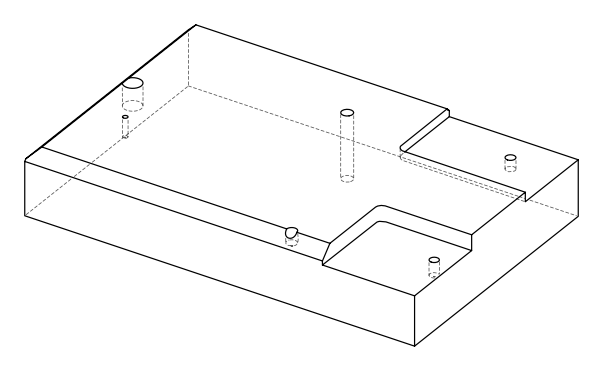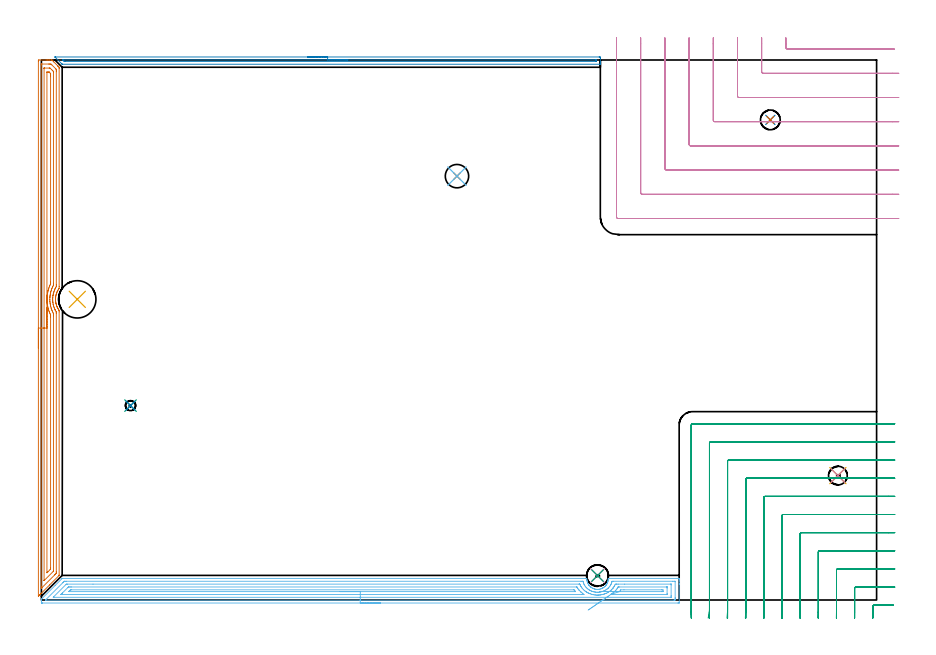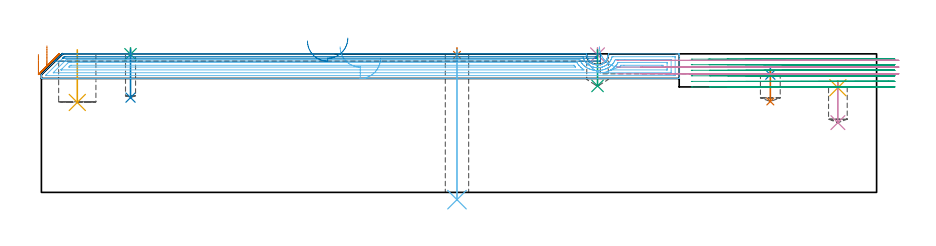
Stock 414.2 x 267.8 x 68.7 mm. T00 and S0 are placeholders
(PLAN: 16 operations, 9 tool changes, 49.9 min)
(1 SPOT_DRILL | STEP1HOLE | NXT0321_9005460120000 | 0.03 min | 2 mm3)
(2 SPOT_DRILL_1 | STEP1POCKET | NXT0321_9005460120000 | 0.03 min | 1008 mm3)
(3 SPOT_DRILL_2 | STEP1POCKET_1 | NXT0321_9005460120000 | 0.03 min | 1 mm3)
(4 SPOT_DRILL_3 | STEP1POCKET_2 | NXT0321_9005460120000 | 0.03 min | 2 mm3)
(5 SPOT_DRILL_4 | STEP1POCKET_3 | NXT0321_9005460120000 | 0.03 min | 1737 mm3)
(6 DRILL_THROUGH_HOLE_INTO_CENTER | STEP1HOLE | NXT0301_087 | 0.3 min | 7233 mm3)
(7 DRILL_BLIND_HOLE_INTO_CENTER | STEP1POCKET | NXT0301_069 | 0.07 min | 991 mm3)
(8 DRILL_BLIND_HOLE_INTO_CENTER_1 | STEP1POCKET_1 | NXT0301_021 | 0.1 min | 408 mm3)
(9 DRILL_BLIND_HOLE_INTO_CENTER_2 | STEP1POCKET_2 | UGT0301_219 | 0.07 min | 1229 mm3)
(10 DRILL_BLIND_HOLE_INTO_CENTER_3 | STEP1POCKET_3 | NXT0301_064 | 0.08 min | 1164 mm3)
(11 INDEXABLE_INSERT_DRILL_BLIND_HOLE_FROM_SOLID | STEP1POCKET_4 | NXT0302_008 | 0.11 min | 6408 mm3)
(12 AREA_MILL | FG_CHAMFER_SURFACE | UGT0205_001 | 12.7 min | 23926 mm3)
(13 AREA_MILL_1 | FG_CHAMFER_SURFACE_1 | UGT0205_001 | 8.58 min | 13745 mm3)
(14 AREA_MILL_2 | FG_CHAMFER_SURFACE_2 | UGT0205_001 | 4.45 min | 1731 mm3)
(15 MILL_CORNER_NOTCH_RECTANGULAR | CORNER_NOTCH_RECTANGULAR | NXT0201_011 | Follow Part, ap 3, ae 75% | 15.68 min | 147559 mm3)
(16 MILL_CORNER_NOTCH_RECTANGULAR_1 | CORNER_NOTCH_RECTANGULAR_1 | UGT0201_010 | Follow Part, ap 4, ae 75% | 7.59 min | 116224 mm3)
(TOOL NXT0321_9005460120000 | NC Spot Drill, 142deg, 12mm, Carbide, Uncoated | D12 PA142 FL30 Z2)
(TOOL NXT0301_087 | Carbide Drill 11.6mm [860.1-1160-058A1-MM 2214] | D11.6 PA140 FL72 Z2)
(TOOL NXT0301_069 | Carbide Drill 9.8mm [860.1-0980-029A1-MM 2214] | D9.8 PA140 FL47 Z2)
(TOOL NXT0301_021 | Carbide Drill 5mm [860.1-0500-015A1-MM 2214] | D5 PA140 FL28 Z2)
(TOOL UGT0301_219 | Twist Drill 10.7 mm | D10.7 PA118 FL90 Z2)
(TOOL NXT0301_064 | Carbide Drill 9.3mm [860.1-0930-028A1-MM 2214] | D9.3 PA140 FL47 Z2)
(TOOL NXT0302_008 | Index. Insert Drill 18.5mm [880-D1850L25-05] | D18.5 PA176 FL93 Z2)
(TOOL UGT0205_001 | Chamfer Mill 20 x 3 x 45 deg. | D20 FL50 Z2)
(TOOL NXT0201_011 | ENDMILL 12mm [2P460-1200-NA 1630] | D12 FL38 Z6)
(TOOL UGT0201_010 | End Mill 16 mm | D16 FL22 Z2)
(OP 1 SPOT_DRILL)
G17 G21 G94 G90
T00 M6
G54
G17 G0 G90 X206.1 Y210.2 S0 M3
G43 Z78.7 H0
G94 G81 G98 Z68.201 F250. R71.7
G80
M5
M2
(OP 2 SPOT_DRILL_1)
G17 G21 G94 G90
T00 M6
G54
G17 G0 G90 X361.5 Y238.1 S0 M3
G43 Z78.7 H0
G94 G81 G98 Z58.378 F250. R61.8
G80
M5
M2
(OP 3 SPOT_DRILL_2)
G17 G21 G94 G90
T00 M6
G54
G17 G0 G90 X44.2 Y96.4 S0 M3
G43 Z78.7 H0
G94 G81 G98 Z68.485 F250. R71.7
G80
M5
M2
(OP 4 SPOT_DRILL_3)
G17 G21 G94 G90
T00 M6
G54
G17 G0 G90 X275.8 Y12.1 S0 M3
G43 Z78.7 H0
G94 G81 G98 Z68.239 F250. R71.7
G80
M5
M2
(OP 5 SPOT_DRILL_4)
G17 G21 G94 G90
T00 M6
G54
G17 G0 G90 X395. Y61.7 S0 M3
G43 Z78.7 H0
G94 G81 G98 Z51.9 F250. R55.3
G80
M5
M2
(OP 6 DRILL_THROUGH_HOLE_INTO_CENTER)
G17 G21 G94 G90
T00 M6
G54
G17 G0 G90 X206.1 Y210.2 S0 M3
G43 Z78.7 H1
G94 G73 G98 Z-3.611 F250. Q10.33 R70.7
G80
M5
M2
(OP 7 DRILL_BLIND_HOLE_INTO_CENTER)
G17 G21 G94 G90
T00 M6
G54
G17 G0 G90 X361.5 Y238.1 S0 M3
G43 Z78.7 H1
G94 G81 G98 Z45.1 F250. R60.8
G80
M5
M2
(OP 8 DRILL_BLIND_HOLE_INTO_CENTER_1)
G17 G21 G94 G90
T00 M6
G54
G17 G0 G90 X44.2 Y96.4 S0 M3
G43 Z78.7 H1
G94 G81 G98 Z47. F250. R70.7
G80
M5
M2
(OP 9 DRILL_BLIND_HOLE_INTO_CENTER_2)
G17 G21 G94 G90
T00 M6
G54
G17 G0 G90 X275.8 Y12.1 S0 M3
G43 Z78.7 H0
G94 G81 G98 Z52.8 F250. R70.7
G80
M5
M2
(OP 10 DRILL_BLIND_HOLE_INTO_CENTER_3)
G17 G21 G94 G90
T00 M6
G54
G17 G0 G90 X395. Y61.7 S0 M3
G43 Z78.7 H1
G94 G81 G98 Z34.6 F250. R54.3
G80
M5
M2
(OP 11 INDEXABLE_INSERT_DRILL_BLIND_HOLE_FROM_SOLID)
G17 G21 G94 G90
T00 M6
G54
G17 G0 G90 X17.8 Y149.1 S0 M3
G43 Z78.7 H1
G94 G81 G98 Z44.6 F250. R70.7
G80
M5
M2
(OP 12 AREA_MILL)
G17 G21 G94 G90
T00 M6
G54
G17 G0 G90 X168.15 Y-1.5 S1061 M3
G43 Z78.7 H0
Z66.5
G94 G1 X168.112 Z65.628 F250.
X167.998 Z64.764
X167.809 Z63.912
X167.547 Z63.08
X167.213 Z62.274
X166.81 Z61.5
X166.341 Z60.764
X165.81 Z60.072
X165.221 Z59.429
X164.578 Z58.84
X163.886 Z58.308
X163.15 Z57.84
X162.376 Z57.437
X161.57 Z57.103
X160.738 Z56.841
X159.886 Z56.652
X159.022 Z56.538
X158.15 Z56.5
X0.607
X0.362 Y-1.499 Z56.501
X0.161 Y-1.496 Z56.504
X0.003 Y-1.491 Z56.505
X0. Y-1.42 Z56.577
Y-1.104 Z56.891
Y-0.47 Z57.529
Y0.212 Z58.212
X0.001 Y0.336 Z58.335
X0.01 Y0.4 Z58.396
X0.069 Y0.47 Z58.468
X6.832 Y7.233 Z65.231
X10.115 Y10.516 Z68.513
X10.306 Y10.697 Z68.688
X10.426 Y10.7 Z68.7
X270.17
X270.441 Y10.696 Z68.69
X270.492 Y10.028 Z68.025
X270.558 Y9.589 Z67.588
X270.577 Y9.504 Z67.504
X270.658 Y9.154 Z67.154
X270.745 Y8.868 Z66.868
X270.791 Y8.739 Z66.739
X270.846 Y8.587 Z66.586
X270.988 Y8.282 Z66.281
X271.231 Y7.836 Z65.836
X271.36 Y7.64 Z65.639
X271.512 Y7.41 Z65.408
X271.536 Y7.379 Z65.376
X271.623 Y7.263 Z65.261
X271.658 Y7.221 Z65.218
X271.741 Y7.121 Z65.118
X272.025 Y6.822 Z64.818
X272.253 Y6.605 Z64.605
X272.326 Y6.538 Z64.535
X272.371 Y6.501 Z64.497
X272.478 Y6.411 Z64.41
X272.551 Y6.356 Z64.356
X272.635 Y6.293 Z64.292
X273.074 Y6.01 Z64.008
X273.53 Y5.762 Z63.762
X273.741 Y5.668 Z63.664
X273.746 Y5.666 Z63.661
X273.859 Y5.624 Z63.621
X274.082 Y5.543 Z63.541
X274.187 Y5.512 Z63.509
X274.424 Y5.44 Z63.438
X274.869 Y5.342 Z63.34
X275.318 Y5.278 Z63.278
X275.542 Y5.261 Z63.259
X275.765 Y5.253 Z63.25
X275.989 Y5.258 Z63.257
X276.213 Y5.273 Z63.271
X276.418 Y5.301 Z63.296
X276.661 Y5.331 Z63.329
X277.107 Y5.421 Z63.421
X277.484 Y5.531 Z63.531
X277.855 Y5.664 Z63.663
X278.002 Y5.727 Z63.726
X278.204 Y5.827 Z63.824
X278.233 Y5.841 Z63.838
X278.367 Y5.916 Z63.914
X278.458 Y5.967 Z63.964
X278.836 Y6.209 Z64.207
X278.896 Y6.247 Z64.246
X279.27 Y6.536 Z64.536
X279.428 Y6.681 Z64.681
X279.538 Y6.782 Z64.782
X279.691 Y6.94 Z64.939
X279.79 Y7.041 Z65.04
X279.876 Y7.149 Z65.149
X279.941 Y7.233 Z65.229
X279.989 Y7.292 Z65.291
X280.082 Y7.409 Z65.408
X280.369 Y7.837 Z65.836
X280.477 Y8.031 Z66.029
X280.52 Y8.11 Z66.106
X280.584 Y8.223 Z66.223
X280.616 Y8.282 Z66.281
X280.672 Y8.394 Z66.394
X280.685 Y8.421 Z66.419
X280.733 Y8.549 Z66.545
X280.823 Y8.785 Z66.783
X280.941 Y9.155 Z67.153
X281.004 Y9.426 Z67.422
X281.042 Y9.59 Z67.587
X281.108 Y10.027 Z68.026
X281.124 Y10.229 Z68.229
X281.134 Y10.355 Z68.355
X281.145 Y10.506 Z68.5
X281.146 Y10.539 Z68.531
X281.147 Y10.559 Z68.551
X281.159 Y10.691 Z68.682
X281.224 Y10.695 Z68.689
X281.291 Y10.698 Z68.696
X281.326 Y10.697 Z68.697
X316.139 Y10.7 Z68.7
X316.29 Y10.698 Z68.689
X316.297 Y10.559 Z68.552
X316.3 Y10.414 Z68.413
Y10.06 Z68.059
Y9.426 Z67.421
Y8.232 Z66.229
Y7.671 Z65.665
Y-1.104 Z56.893
X316.297 Y-1.387 Z56.61
X316.29 Y-1.492 Z56.505
X316.183 Y-1.499 Z56.499
X315.693 Y-1.5 Z56.5
X158.15
Y-0.086 Z57.914
X2.249 Y-0.085 Z57.915
X2.1 Y-0.082 Z57.918
X2.027 Y-0.079 Z57.921
X2.01 Y-0.076 Z57.924
Y-0.072 Z57.928
X2.112 Y0.05 Z58.05
X2.249 Y0.195 Z58.195
X2.393 Y0.342 Z58.342
X10.599 Y8.549 Z66.549
X10.957 Y8.904 Z66.904
X11.319 Y9.26 Z67.26
X11.358 Y9.279 Z67.279
X11.391 Y9.281 Z67.281
X11.463 Y9.284 Z67.284
X12.211 Y9.286 Z67.286
X12.354
X267.636
X268.385 Y9.284 Z67.284
X268.532 Y9.282 Z67.282
X268.578 Y9.279 Z67.279
X268.597 Y9.259 Z67.259
X268.604 Y9.248 Z67.248
X268.623 Y9.193 Z67.193
X268.807 Y8.549 Z66.549
X268.894 Y8.305 Z66.305
X269.079 Y7.867 Z65.867
X269.182 Y7.671 Z65.671
X269.278 Y7.495 Z65.495
X269.722 Y6.794 Z64.794
X269.916 Y6.539 Z64.539
X270.17 Y6.249 Z64.249
X270.496 Y5.916 Z63.916
X270.788 Y5.643 Z63.643
X271.063 Y5.42 Z63.42
X271.287 Y5.257 Z63.257
X271.625 Y5.039 Z63.039
X271.956 Y4.842 Z62.842
X272.4 Y4.602 Z62.602
X272.848 Y4.408 Z62.408
X272.954 Y4.369 Z62.369
X273.57 Y4.161 Z62.161
X273.741 Y4.113 Z62.113
X273.807 Y4.096 Z62.096
X274.276 Y3.998 Z61.998
X274.633 Y3.94 Z61.94
X274.897 Y3.902 Z61.902
X275.526 Y3.851 Z61.851
X275.847 Y3.846 Z61.846
X276.418 Y3.873 Z61.873
X276.682 Y3.902 Z61.902
X277.311 Y3.998 Z61.998
X277.448 Y4.026 Z62.026
X278.026 Y4.161 Z62.161
X278.164 Y4.2 Z62.2
X278.181 Y4.205 Z62.205
X278.204 Y4.213 Z62.213
X278.82 Y4.433 Z62.433
X279.096 Y4.551 Z62.551
X279.427 Y4.714 Z62.714
X279.989 Y5.038 Z63.038
X280.363 Y5.295 Z63.295
X280.507 Y5.407 Z63.407
X280.881 Y5.706 Z63.706
X280.993 Y5.806 Z63.806
X281.108 Y5.916 Z63.916
X281.433 Y6.247 Z64.247
X281.774 Y6.654 Z64.654
X281.835 Y6.734 Z64.734
X281.877 Y6.794 Z64.794
X282.188 Y7.264 Z65.264
X282.416 Y7.671 Z65.671
X282.503 Y7.832 Z65.832
X282.667 Y8.191 Z66.191
X282.763 Y8.454 Z66.454
X282.794 Y8.549 Z66.549
X282.891 Y8.874 Z66.874
X282.965 Y9.133 Z67.133
X283.007 Y9.276 Z67.276
X283.705 Y9.283 Z67.283
X313.158 Y9.285 Z67.285
X313.907 Y9.284 Z67.284
X314.053 Y9.283 Z67.283
X314.257 Y9.279 Z67.279
X314.291 Y9.271 Z67.271
X314.295 Y9.244 Z67.244
X314.297 Y9.215 Z67.215
X314.3 Y9.041 Z67.041
Y1.143 Z59.143
X314.297 Y0.651 Z58.651
X314.291 Y0.274 Z58.274
X314.273 Y-0.079 Z57.921
X313.907 Y-0.084 Z57.916
X313.764 Y-0.085 Z57.915
X158.15 Y-0.086 Z57.914
Y1.328 Z59.328
X6.166 Y1.329 Z59.329
X6.044 Y1.33 Z59.33
X5.963 Y1.332 Z59.332
X5.878 Y1.335 Z59.335
X5.913 Y1.402 Z59.402
X5.963 Y1.462 Z59.462
X5.996 Y1.496 Z59.496
X6.028 Y1.529 Z59.529
X12.211 Y7.71 Z65.71
X12.388 Y7.864 Z65.864
X12.556 Y7.867 Z65.867
X12.901 Y7.871 Z65.871
X25.592
X266.6
X266.804 Y7.868 Z65.868
X266.938 Y7.864 Z65.864
X266.975 Y7.861 Z65.861
X266.985 Y7.844 Z65.844
X267.006 Y7.805 Z65.805
X267.071 Y7.671 Z65.671
X267.207 Y7.384 Z65.384
X267.493 Y6.847 Z64.847
X267.525 Y6.794 Z64.794
X267.576 Y6.712 Z64.712
X267.952 Y6.137 Z64.137
X268.119 Y5.916 Z63.916
X268.385 Y5.601 Z63.601
X268.927 Y5.039 Z63.039
X269.278 Y4.716 Z62.716
X269.589 Y4.465 Z62.465
X270.015 Y4.161 Z62.161
X270.17 Y4.058 Z62.058
X270.459 Y3.877 Z61.877
X271.063 Y3.545 Z61.545
X271.236 Y3.454 Z61.454
X271.61 Y3.284 Z61.284
X271.956 Y3.142 Z61.142
X272.184 Y3.059 Z61.059
X272.848 Y2.847 Z60.847
X273.114 Y2.774 Z60.774
X273.446 Y2.696 Z60.696
X273.741 Y2.635 Z60.635
X274.527 Y2.511 Z60.511
X274.633 Y2.5 Z60.5
X275.5 Y2.432 Z60.432
X275.526 Y2.431 Z60.431
X275.961 Y2.434 Z60.434
X276.376 Y2.448 Z60.448
X276.418 Y2.451 Z60.451
X276.826 Y2.487 Z60.487
X277.185 Y2.531 Z60.531
X277.311 Y2.549 Z60.549
X277.949 Y2.657 Z60.657
X278.204 Y2.714 Z60.714
X278.668 Y2.828 Z60.828
X279.096 Y2.953 Z60.953
X279.345 Y3.04 Z61.04
X279.989 Y3.272 Z61.272
X279.997 Y3.276 Z61.276
X280.015 Y3.284 Z61.284
X280.594 Y3.566 Z61.566
X280.881 Y3.73 Z61.73
X281.154 Y3.893 Z61.893
X281.586 Y4.161 Z62.161
X281.698 Y4.236 Z62.236
X281.774 Y4.29 Z62.29
X282.196 Y4.624 Z62.624
X282.667 Y5.02 Z63.02
X282.677 Y5.029 Z63.029
X282.687 Y5.039 Z63.039
X283.112 Y5.478 Z63.478
X283.482 Y5.916 Z63.916
X283.516 Y5.959 Z63.959
X283.559 Y6.014 Z64.014
X283.874 Y6.478 Z64.478
X284.075 Y6.794 Z64.794
X284.209 Y7.033 Z65.033
X284.452 Y7.484 Z65.484
X284.618 Y7.845 Z65.845
X284.943 Y7.862 Z65.862
X285.146 Y7.866 Z65.866
X285.344 Y7.868 Z65.868
X286.036 Y7.869 Z65.869
X289.271
X312.19 Y7.871 Z65.871
X312.244 Y7.869 Z65.869
X312.278 Y7.866 Z65.866
X312.29 Y7.864 Z65.864
X312.292 Y7.845 Z65.845
X312.297 Y7.671 Z65.671
X312.3 Y7.497 Z65.497
Y2.232 Z60.232
X312.298 Y1.529 Z59.529
X312.295 Y1.359 Z59.359
X312.29 Y1.336 Z59.336
X312.274 Y1.333 Z59.333
X312.224 Y1.331 Z59.331
X312.122 Y1.329 Z59.329
X158.15 Y1.328 Z59.328
Y2.743 Z60.743
X10.083
X9.884 Y2.745 Z60.745
X9.78 Y2.747 Z60.747
X9.723 Y2.749 Z60.749
X9.738 Y2.778 Z60.778
X9.795 Y2.84 Z60.84
X9.887 Y2.936 Z60.936
X10.232 Y3.284 Z61.284
X10.426 Y3.477 Z61.477
X13.104 Y6.155 Z64.155
X13.322 Y6.369 Z64.369
X13.385 Y6.428 Z64.428
X13.41 Y6.449 Z64.449
X13.452 Y6.451 Z64.451
X13.996 Y6.456 Z64.456
X14.339 Y6.457 Z64.457
X14.889
X265.432
X265.501 Y6.456 Z64.456
X265.534 Y6.453 Z64.453
X265.546 Y6.451 Z64.451
X265.569 Y6.42 Z64.42
X265.707 Y6.205 Z64.205
X265.894 Y5.916 Z63.916
X266.227 Y5.405 Z63.405
X266.525 Y5.039 Z63.039
X266.6 Y4.95 Z62.95
X267.358 Y4.161 Z62.161
X267.493 Y4.031 Z62.031
X267.627 Y3.912 Z61.912
X267.82 Y3.746 Z61.746
X268.305 Y3.363 Z61.363
X268.385 Y3.305 Z61.305
X268.415 Y3.284 Z61.284
X268.482 Y3.232 Z61.232
X269.097 Y2.749 Z60.749
X268.931 Y2.747 Z60.747
X268.385 Y2.744 Z60.744
X268.043 Y2.743 Z60.743
X158.15
Y4.157 Z62.157
X14.001
X13.572 Y4.161 Z62.161
X13.778 Y4.376 Z62.376
X13.996 Y4.598 Z62.598
X14.22 Y4.819 Z62.819
X14.449 Y5.039 Z63.039
X14.885 Y5.043 Z63.043
X263.918
X264.249 Y5.039 Z63.039
X264.491 Y4.715 Z62.715
X264.815 Y4.299 Z62.299
X264.922 Y4.161 Z62.161
X264.819 Y4.157 Z62.157
X264.815
X158.15
X157.278 Z62.195
X156.413 Z62.309
X155.562 Z62.498
X154.73 Z62.76
X153.924 Z63.094
X153.15 Z63.497
X152.414 Z63.965
X151.722 Z64.496
X151.079 Z65.086
X150.49 Z65.729
X149.958 Z66.421
X149.49 Z67.157
X149.087 Z67.931
X148.753 Z68.737
X148.491 Z69.569
X148.302 Z70.42
X148.188 Z71.285
X148.15 Z72.157
G0 Z78.7
X271.166 Y-5.009
Z64.496
G1 X271.548 Y-4.745 Z63.757
X271.981 Y-4.446 Z63.062
X272.462 Y-4.113 Z62.415
X272.988 Y-3.749 Z61.821
X273.554 Y-3.357 Z61.286
X274.157 Y-2.94 Z60.813
X274.791 Y-2.501 Z60.405
X275.452 Y-2.044 Z60.066
X276.135 Y-1.571 Z59.799
X276.835 Y-1.087 Z59.604
X277.545 Y-0.596 Z59.485
X278.262 Y-0.1 Z59.441
X278.979 Y0.396 Z59.474
X279.691 Y0.889 Z59.582
X280.392 Y1.374 Z59.766
X281.077 Y1.848 Z60.023
X281.742 Y2.308 Z60.352
X282.38 Y2.75 Z60.75
X282.513 Y2.842 Z60.842
X282.579 Y2.886 Z60.886
X282.667 Y2.944 Z60.944
X282.873 Y3.081 Z61.081
X283.176 Y3.284 Z61.284
X283.393 Y3.447 Z61.447
X283.559 Y3.577 Z61.577
X283.88 Y3.846 Z61.846
X284.246 Y4.161 Z62.161
X284.352 Y4.259 Z62.259
X284.452 Y4.357 Z62.357
X284.789 Y4.707 Z62.707
X285.07 Y5.039 Z63.039
X285.193 Y5.188 Z63.188
X285.344 Y5.381 Z63.381
X285.566 Y5.699 Z63.699
X285.711 Y5.916 Z63.916
X285.915 Y6.233 Z64.233
X286.004 Y6.376 Z64.376
X286.045 Y6.436 Z64.436
X286.055 Y6.448 Z64.448
X286.067 Y6.451 Z64.451
X286.1 Y6.453 Z64.453
X286.237 Y6.454 Z64.454
X286.582 Y6.455 Z64.455
X310.169 Y6.456 Z64.456
X310.244 Y6.455 Z64.455
X310.277 Y6.452 Z64.452
X310.29 Y6.45 Z64.45
X310.292 Y6.431 Z64.431
X310.296 Y6.336 Z64.336
X310.3 Y5.953 Z63.953
Y3.284 Z61.284
X310.297 Y2.863 Z60.863
X310.293 Y2.759 Z60.759
X310.29 Y2.751 Z60.751
X310.281 Y2.748 Z60.748
X310.245 Y2.745 Z60.745
X310.178 Y2.743 Z60.743
X282.921
X282.667 Y2.744 Z60.744
X282.564 Y2.745 Z60.745
X282.38 Y2.75 Z60.75
X286.678 Y4.161 Z62.161
X286.874 Y4.413 Z62.413
X287.13 Y4.741 Z62.741
X287.258 Y4.913 Z62.913
X287.352 Y5.039 Z63.039
X288.913 Y5.041 Z63.041
X307.656 Y5.042 Z63.042
X308.29 Y5.039 Z63.039
X308.295 Y4.414 Z62.414
X308.29 Y4.161 Z62.161
X307.664 Y4.157 Z62.157
X287.134
X286.678 Y4.161 Z62.161
X285.807 Y4.17 Z62.208
X284.943 Y4.178 Z62.33
X284.093 Y4.186 Z62.527
X283.264 Y4.194 Z62.797
X282.461 Y4.202 Z63.139
X281.691 Y4.209 Z63.549
X280.96 Y4.216 Z64.025
X280.273 Y4.223 Z64.562
X279.635 Y4.229 Z65.158
X279.052 Y4.234 Z65.807
X278.528 Y4.239 Z66.504
X278.066 Y4.244 Z67.244
X277.671 Y4.247 Z68.022
X277.345 Y4.251 Z68.831
X277.09 Y4.253 Z69.665
X276.91 Y4.255 Z70.519
X276.804 Y4.256 Z71.385
X276.774 Z72.257
G0 Z78.7
M5
M2
(OP 13 AREA_MILL_1)
G17 G21 G94 G90
T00 M6
G54
G17 G0 G90 X-1.5 Y124.85 S1061 M3
G43 Z78.7 H0
Z68.4
G94 G1 Y124.888 Z67.528 F250.
Y125.002 Z66.664
Y125.191 Z65.812
Y125.453 Z64.98
Y125.787 Z64.174
Y126.19 Z63.4
Y126.658 Z62.664
Y127.19 Z61.972
Y127.779 Z61.329
Y128.422 Z60.74
Y129.114 Z60.208
Y129.85 Z59.74
Y130.624 Z59.337
Y131.43 Z59.003
Y132.262 Z58.741
Y133.114 Z58.552
Y133.978 Z58.438
Y134.85 Z58.4
Y267.172
X-1.497 Y267.521 Z58.401
X-1.493 Y267.79 Z58.404
X-1.156 Y267.8 Z58.741
X2.339 Z62.234
X2.859 Z62.756
X3.213 Z63.109
X3.733 Z63.629
X4.087 Z63.981
X5.156 Z65.054
X5.179 Y267.797 Z65.077
X5.196 Y267.792 Z65.094
X5.233 Y267.768 Z65.131
X5.398 Y267.604 Z65.294
X6.126 Y266.874 Z66.026
X8.119 Y264.882 Z68.017
X8.165 Y264.837 Z68.062
X8.213 Y264.788 Z68.112
X8.403 Y264.597 Z68.302
X8.456 Y264.546 Z68.353
X8.511 Y264.49 Z68.409
X8.67 Y264.329 Z68.566
X8.801 Y264.195 Z68.684
X8.8 Y263.596 Z68.7
Y155.414
X8.794 Y154.597 Z68.692
X8.744 Y154.519 Z68.643
X8.735 Y154.506 Z68.634
X8.436 Y154.05 Z68.336
X8.173 Y153.612 Z68.072
X8.14 Y153.55 Z68.039
X7.994 Y153.271 Z67.891
X7.825 Y152.923 Z67.724
X7.739 Y152.719 Z67.636
X7.644 Y152.473 Z67.543
X7.567 Y152.274 Z67.467
X7.417 Y151.826 Z67.315
X7.292 Y151.38 Z67.192
X7.282 Y151.334 Z67.181
X7.191 Y150.932 Z67.088
X7.113 Y150.486 Z67.009
X7.056 Y150.039 Z66.951
X7.02 Y149.592 Z66.917
X7.016 Y149.5 Z66.914
X7.004 Y149.145 Z66.9
X7.015 Y148.698 Z66.912
X7.047 Y148.261 Z66.939
X7.048 Y148.252 Z66.94
X7.098 Y147.804 Z66.994
X7.171 Y147.367 Z67.067
X7.173 Y147.358 Z67.068
X7.219 Y147.14 Z67.117
X7.268 Y146.92 Z67.165
X7.27 Y146.91 Z67.167
X7.391 Y146.465 Z67.285
X7.537 Y146.016 Z67.432
X7.702 Y145.571 Z67.6
X7.825 Y145.279 Z67.724
X7.826 Y145.276 Z67.726
X7.9 Y145.132 Z67.797
X7.987 Y144.957 Z67.886
X8.128 Y144.678 Z68.026
X8.18 Y144.588 Z68.078
X8.39 Y144.227 Z68.287
X8.456 Y144.124 Z68.352
X8.673 Y143.784 Z68.57
X8.755 Y143.665 Z68.651
X8.797 Y143.597 Z68.689
X8.8 Y142.897 Z68.7
Y12.363
X8.797 Y12.205 Z68.689
X8.71 Y12.108 Z68.607
X4.087 Y7.487 Z63.986
X-0.147 Y3.252 Z59.751
X-0.282 Y3.116 Z59.614
X-0.424 Y2.975 Z59.474
X-0.574 Y2.825 Z59.324
X-0.719 Y2.679 Z59.176
X-0.871 Y2.528 Z59.027
X-1.001 Y2.398 Z58.897
X-1.156 Y2.242 Z58.739
X-1.318 Y2.081 Z58.58
X-1.488 Y1.911 Z58.41
X-1.498 Y1.906 Z58.4
X-1.499 Z58.399
X-1.5 Y2.081 Z58.4
Y134.85
X-0.086 Z59.814
X-0.085 Y265.384 Z59.815
X-0.083 Y265.73 Z59.817
X-0.081 Y265.773 Z59.819
X-0.08 Y265.786 Z59.82
X-0.058 Y265.79 Z59.842
X0.049 Y265.796 Z59.949
X0.186 Y265.799 Z60.086
X3.68 Y265.8 Z63.58
X4.087 Y265.797 Z63.987
X4.563 Y265.791 Z64.463
X4.761 Y265.777 Z64.661
X4.961 Y265.585 Z64.861
X5.166 Y265.384 Z65.066
X6.953 Y263.596 Z66.853
X7.21 Y263.332 Z67.11
X7.379 Y263.157 Z67.279
X7.381 Y263.075 Z67.281
X7.384 Y262.904 Z67.284
X7.385 Y262.702 Z67.285
X7.386 Y262.008 Z67.286
X7.385 Y156.308 Z67.285
X7.381 Y155.619 Z67.281
X7.379 Y155.414 Z67.279
X7.138 Y154.974 Z67.038
X6.889 Y154.519 Z66.789
X6.851 Y154.447 Z66.751
X6.827 Y154.398 Z66.727
X6.708 Y154.149 Z66.608
X6.55 Y153.788 Z66.45
X6.484 Y153.625 Z66.384
X6.302 Y153.147 Z66.202
X6.16 Y152.731 Z66.06
X6.114 Y152.588 Z66.014
X6.082 Y152.478 Z65.982
X5.911 Y151.837 Z65.811
X5.903 Y151.802 Z65.803
X5.896 Y151.774 Z65.796
X5.834 Y151.498 Z65.734
X5.752 Y151.027 Z65.652
X5.74 Y150.943 Z65.64
X5.653 Y150.235 Z65.553
X5.639 Y150.049 Z65.539
X5.602 Y149.393 Z65.502
X5.595 Y149.155 Z65.495
X5.614 Y148.487 Z65.514
X5.629 Y148.261 Z65.529
X5.657 Y147.91 Z65.557
X5.703 Y147.502 Z65.603
X5.723 Y147.367 Z65.623
X5.834 Y146.704 Z65.734
X5.884 Y146.473 Z65.784
X5.89 Y146.444 Z65.79
X5.899 Y146.406 Z65.799
X6.127 Y145.579 Z66.027
X6.274 Y145.129 Z66.174
X6.441 Y144.685 Z66.341
X6.708 Y144.061 Z66.608
X6.794 Y143.879 Z66.694
X6.811 Y143.844 Z66.711
X6.838 Y143.791 Z66.738
X6.981 Y143.512 Z66.881
X7.329 Y142.897 Z67.229
X7.379 Y142.806 Z67.279
X7.381 Y142.723 Z67.281
X7.384 Y142.55 Z67.284
X7.385 Y142.204 Z67.285
X7.386 Y142.003 Z67.286
X7.385 Y14.151 Z67.285
X7.381 Y13.462 Z67.281
X7.379 Y13.257 Z67.279
X7.048 Y12.909 Z66.948
X6.708 Y12.56 Z66.608
X6.612 Y12.462 Z66.512
X0.254 Y6.104 Z60.154
X0.058 Y5.912 Z59.958
X-0.022 Y5.838 Z59.878
X-0.079 Y5.788 Z59.821
X-0.082 Y5.9 Z59.818
X-0.084 Y6.104 Z59.816
X-0.085 Y6.52 Z59.815
X-0.086 Y6.798 Z59.814
Y134.85
X1.328 Z61.228
X1.329 Y263.596 Z61.229
X1.33 Y263.735 Z61.23
X1.333 Y263.781 Z61.233
X1.335 Y263.79 Z61.235
X1.342 Y263.794 Z61.242
X1.366 Y263.797 Z61.266
X1.466 Y263.799 Z61.366
X3.888 Z63.788
X4.087 Y263.795 Z63.987
X4.284 Y263.79 Z64.184
X4.495 Y263.596 Z64.395
X4.961 Y263.138 Z64.861
X5.398 Y262.702 Z65.298
X5.834 Y262.26 Z65.734
X5.942 Y262.146 Z65.842
X5.965 Y262.112 Z65.865
X5.968 Y262.041 Z65.868
X5.97 Y261.948 Z65.87
X5.971 Y261.808 Z65.871
Y261.667
Y157.062
X5.969 Y156.308 Z65.869
X5.967 Y156.172 Z65.867
X5.965 Y156.124 Z65.865
X5.684 Y155.567 Z65.584
X5.609 Y155.414 Z65.509
X5.402 Y154.962 Z65.302
X5.219 Y154.519 Z65.119
X5.145 Y154.331 Z65.045
X4.961 Y153.833 Z64.861
X4.909 Y153.678 Z64.809
X4.892 Y153.625 Z64.792
X4.711 Y152.987 Z64.611
X4.644 Y152.731 Z64.544
X4.532 Y152.276 Z64.432
X4.442 Y151.837 Z64.342
X4.387 Y151.53 Z64.287
X4.304 Y150.943 Z64.204
X4.279 Y150.746 Z64.179
X4.245 Y150.418 Z64.145
X4.217 Y150.049 Z64.117
X4.209 Y149.924 Z64.109
X4.18 Y149.155 Z64.08
Y149.06
X4.208 Y148.261 Z64.108
X4.216 Y148.129 Z64.116
X4.287 Y147.367 Z64.187
X4.315 Y147.133 Z64.215
X4.424 Y146.473 Z64.324
X4.504 Y146.046 Z64.404
X4.615 Y145.579 Z64.515
X4.81 Y144.839 Z64.71
X4.857 Y144.685 Z64.757
X4.961 Y144.37 Z64.861
X5.175 Y143.791 Z65.075
X5.327 Y143.415 Z65.227
X5.56 Y142.897 Z65.46
X5.834 Y142.342 Z65.734
X5.947 Y142.12 Z65.847
X5.964 Y142.003 Z65.864
X5.967 Y141.867 Z65.867
X5.971 Y141.108 Z65.871
Y140.968
Y14.528
X5.969 Y14.34 Z65.869
X5.966 Y14.294 Z65.866
X5.963 Y14.275 Z65.863
X5.946 Y14.254 Z65.846
X5.852 Y14.151 Z65.752
X1.424 Y9.723 Z61.324
X1.379 Y9.681 Z61.279
X1.355 Y9.666 Z61.255
X1.334 Y9.657 Z61.234
X1.332 Y9.681 Z61.232
X1.33 Y9.712 Z61.23
X1.329 Y9.82 Z61.229
X1.328 Y134.85 Z61.228
X2.743 Z62.643
Y261.555
X2.744 Y261.684 Z62.644
X2.747 Y261.768 Z62.647
X2.75 Y261.787 Z62.65
X2.755 Y261.791 Z62.655
X2.78 Y261.794 Z62.68
X3.213 Y261.8 Z63.113
X3.654 Y261.799 Z63.554
X3.762 Y261.798 Z63.662
X3.816 Y261.794 Z63.716
X3.841 Y261.79 Z63.741
X3.873 Y261.767 Z63.773
X4.087 Y261.556 Z63.987
X4.404 Y261.235 Z64.304
X4.55 Y261.069 Z64.45
X4.552 Y260.913 Z64.452
X4.556 Y260.433 Z64.456
X4.557 Y260.019 Z64.457
Y259.538
Y157.615
X4.556 Y157.202 Z64.456
X4.554 Y156.961 Z64.454
X4.551 Y156.841 Z64.451
X4.547 Y156.787 Z64.447
X4.253 Y156.138 Z64.153
X4.087 Y155.758 Z63.987
X3.988 Y155.515 Z63.888
X3.949 Y155.414 Z63.849
X3.751 Y154.863 Z63.651
X3.632 Y154.519 Z63.532
X3.533 Y154.193 Z63.433
X3.367 Y153.625 Z63.267
X3.333 Y153.502 Z63.233
X3.213 Y153.03 Z63.113
X3.158 Y152.787 Z63.058
X3.147 Y152.731 Z63.047
X3.115 Y152.563 Z63.015
X3.019 Y152.036 Z62.919
X2.986 Y151.837 Z62.886
X2.953 Y151.612 Z62.853
X2.906 Y151.258 Z62.806
X2.867 Y150.943 Z62.767
X2.857 Y150.835 Z62.757
X2.826 Y150.445 Z62.726
X2.801 Y150.049 Z62.701
X2.777 Y149.637 Z62.677
X2.776 Y149.602 Z62.676
X2.76 Y149.155 Z62.66
Y149.139
X2.772 Y148.712 Z62.672
X2.787 Y148.261 Z62.687
X2.79 Y148.215 Z62.69
X2.823 Y147.766 Z62.723
X2.859 Y147.367 Z62.759
X2.901 Y146.953 Z62.801
X2.922 Y146.77 Z62.822
X2.969 Y146.473 Z62.869
X3.046 Y146.008 Z62.946
X3.101 Y145.693 Z63.001
X3.125 Y145.579 Z63.025
X3.213 Y145.176 Z63.113
X3.337 Y144.685 Z63.237
X3.383 Y144.511 Z63.283
X3.5 Y144.098 Z63.4
X3.596 Y143.791 Z63.496
X3.798 Y143.192 Z63.698
X3.91 Y142.897 Z63.81
X4.087 Y142.457 Z63.987
X4.286 Y142.003 Z64.186
X4.55 Y141.415 Z64.45
X4.553 Y141.315 Z64.453
X4.555 Y141.108 Z64.455
X4.557 Y140.628 Z64.457
Y140.214
Y15.939
X4.555 Y15.46 Z64.455
X4.552 Y15.355 Z64.452
X4.549 Y15.309 Z64.449
X4.518 Y15.276 Z64.418
X4.296 Y15.045 Z64.196
X3.213 Y13.962 Z63.113
X2.863 Y13.615 Z62.763
X2.793 Y13.549 Z62.693
X2.75 Y13.511 Z62.65
X2.746 Y13.572 Z62.646
X2.744 Y13.621 Z62.644
X2.743 Y13.738 Z62.643
Y134.85
Y135.722 Z62.681
Y136.586 Z62.795
Y137.438 Z62.983
Y138.27 Z63.246
Y139.076 Z63.58
Y139.85 Z63.982
Y140.586 Z64.451
Y141.278 Z64.982
Y141.921 Z65.572
Y142.51 Z66.215
Y143.042 Z66.907
Y143.51 Z67.643
Y143.913 Z68.416
Y144.247 Z69.222
Y144.509 Z70.054
Y144.698 Z70.906
Y144.812 Z71.771
Y144.85 Z72.643
G0 Z78.7
M5
M2
(OP 14 AREA_MILL_2)
G17 G21 G94 G90
T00 M6
G54
G17 G0 G90 X131.95 Y269.3 S1061 M3
G43 Z78.7 H0
Z75.1
G94 G1 X131.988 Z74.228 F250.
X132.102 Z73.364
X132.291 Z72.512
X132.553 Z71.68
X132.887 Z70.874
X133.29 Z70.1
X133.758 Z69.364
X134.29 Z68.672
X134.879 Z68.029
X135.522 Z67.44
X136.214 Z66.908
X136.95 Z66.44
X137.724 Z66.037
X138.53 Z65.703
X139.362 Z65.441
X140.213 Z65.252
X141.078 Z65.138
X141.95 Z65.1
X276.604
X276.811 Y269.298 Z65.102
X277.198 Y269.291 Z65.105
X277.2 Y269.121 Z65.277
Y268.825 Z65.572
Y267.058 Z67.336
Y266.465 Z67.934
Y266.019 Z68.38
Y265.711 Z68.679
X277.193 Y265.702 Z68.688
X277.051 Y265.7 Z68.7
X10.417
X10.304 Y265.704 Z68.689
X10.294 Y265.709 Z68.684
X10.144 Y265.855 Z68.543
X6.969 Y269.03 Z65.368
X6.85 Y269.151 Z65.248
X6.741 Y269.266 Z65.132
X6.716 Y269.295 Z65.103
X6.833 Y269.3 Z65.1
X6.85
X141.95
Y267.886 Z66.514
X274.821 Y267.885 Z66.515
X274.879 Y267.884 Z66.516
X275.19 Y267.872 Z66.528
X275.193 Y267.777 Z66.623
X275.198 Y267.568 Z66.832
X275.194 Y267.312 Z67.088
X275.19 Y267.131 Z67.269
X274.821 Y267.117 Z67.283
X274.764 Y267.115 Z67.285
X11.681 Y267.114 Z67.286
X11.476 Y267.116 Z67.284
X11.375 Y267.119 Z67.281
X11.354 Y267.121 Z67.279
X11.296 Y267.166 Z67.234
X11.155 Y267.302 Z67.098
X10.863 Y267.588 Z66.812
X10.671 Y267.782 Z66.618
X10.591 Y267.866 Z66.534
X10.582 Y267.879 Z66.521
Y267.88 Z66.52
X10.619 Y267.883 Z66.517
X10.7 Y267.885 Z66.515
X10.863 Y267.886 Z66.514
X10.919
X141.95
X142.822 Z66.552
X143.686 Z66.666
X144.538 Z66.855
X145.37 Z67.117
X146.176 Z67.451
X146.95 Z67.854
X147.686 Z68.323
X148.378 Z68.854
X149.021 Z69.443
X149.61 Z70.086
X150.141 Z70.778
X150.61 Z71.514
X151.013 Z72.288
X151.347 Z73.094
X151.609 Z73.926
X151.798 Z74.778
X151.912 Z75.643
X151.95 Z76.514
G0 Z78.7
M5
M2
(OP 15 MILL_CORNER_NOTCH_RECTANGULAR)
G17 G21 G94 G90
T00 M6
G54
G17 G0 G90 X422.607 Y-2.6 S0 M3
G43 Z78.819 H1
Z66.066
G94 G1 X419.607 F250.
X412.894 F500.
G3 X412.3 Y-3.194 R0.6
G1 Y-4.464
G2 X412.287 Y-6. R90.
G1 X412.236 Y-9. F250.
G0 Z78.819
X423.2 Y6.4
Z66.066
G1 X420.2
X403.894 F500.
G3 X403.3 Y5.806 R0.6
G1 Y-4.464
G2 X403.285 Y-6. R81.
G1 X403.229 Y-8.999 F250.
G0 Z78.819
X423.2 Y15.4
Z66.066
G1 X420.2
X394.895 F500.
G3 X394.3 Y14.805 R0.6
G1 Y-4.464
G2 X394.284 Y-6. R72.
G1 X394.22 Y-8.999 F250.
G0 Z78.819
X423.2 Y24.4
Z66.066
G1 X420.2
X385.895 F500.
G3 X385.3 Y23.805 R0.6
G1 Y-4.464
G2 X385.281 Y-6. R63.
G1 X385.208 Y-8.999 F250.
G0 Z78.819
X423.2 Y33.4
Z66.066
G1 X420.2
X376.895 F500.
G3 X376.3 Y32.805 R0.6
G1 Y-4.464
G2 X376.278 Y-6. R54.
G1 X376.193 Y-8.999 F250.
G0 Z78.819
X423.2 Y42.4
Z66.066
G1 X420.2
X367.895 F500.
G3 X367.3 Y41.805 R0.6
G1 Y-4.464
G2 X367.274 Y-6. R45.
G1 X367.171 Y-8.998 F250.
G0 Z78.819
X423.2 Y51.4
Z66.066
G1 X420.2
X358.896 F500.
G3 X358.3 Y50.804 R0.6
G1 Y-4.464
G2 X358.267 Y-6. R36.
G1 X358.139 Y-8.997 F250.
G0 Z78.819
X423.2 Y60.4
Z66.066
G1 X420.2
X349.896 F500.
G3 X349.3 Y59.804 R0.6
G1 Y-4.464
G2 X349.256 Y-6. R27.
G1 X349.086 Y-8.995 F250.
G0 Z78.819
X423.2 Y69.4
Z66.066
G1 X420.2
X340.896 F500.
G3 X340.3 Y68.804 R0.6
G1 Y-4.464
G2 X340.234 Y-6. R18.
G1 X339.978 Y-8.989 F250.
G0 Z78.819
X423.2 Y78.4
Z66.066
G1 X420.2
X331.896 F500.
G3 X331.3 Y77.804 R0.6
G1 Y-4.464
G2 X331.168 Y-6. R9.
G1 X330.656 Y-8.956 F250.
G0 Z78.819
X423.2 Y87.4
Z66.066
G1 X420.2
X322.896 F500.
G3 X322.3 Y86.804 R0.6
G1 Y-4.464
Y-7.464 F250.
G0 Z78.819
X422.607 Y-2.6
Z63.313
G1 X419.607
X412.894 F500.
G3 X412.3 Y-3.194 R0.6
G1 Y-5.585
X412.299 Y-6.
X412.285 Y-9. F250.
G0 Z78.819
X423.2 Y6.4
Z63.313
G1 X420.2
X403.894 F500.
G3 X403.3 Y5.806 R0.6
G1 Y-5.585
G2 X403.299 Y-6. R81.
G1 X403.284 Y-9. F250.
G0 Z78.819
X423.2 Y15.4
Z63.313
G1 X420.2
X394.895 F500.
G3 X394.3 Y14.805 R0.6
G1 Y-5.585
G2 X394.299 Y-6. R72.
G1 X394.282 Y-9. F250.
G0 Z78.819
X423.2 Y24.4
Z63.313
G1 X420.2
X385.895 F500.
G3 X385.3 Y23.805 R0.6
G1 Y-5.585
G2 X385.299 Y-6. R63.
G1 X385.279 Y-9. F250.
G0 Z78.819
X423.2 Y33.4
Z63.313
G1 X420.2
X376.895 F500.
G3 X376.3 Y32.805 R0.6
G1 Y-5.585
G2 X376.298 Y-6. R54.
G1 X376.275 Y-9. F250.
G0 Z78.819
X423.2 Y42.4
Z63.313
G1 X420.2
X367.895 F500.
G3 X367.3 Y41.805 R0.6
G1 Y-5.585
G2 X367.298 Y-6. R45.
G1 X367.27 Y-9. F250.
G0 Z78.819
X423.2 Y51.4
Z63.313
G1 X420.2
X358.896 F500.
G3 X358.3 Y50.804 R0.6
G1 Y-5.585
G2 X358.298 Y-6. R36.
G1 X358.263 Y-9. F250.
G0 Z78.819
X423.2 Y60.4
Z63.313
G1 X420.2
X349.896 F500.
G3 X349.3 Y59.804 R0.6
G1 Y-5.585
G2 X349.297 Y-6. R27.
G1 X349.251 Y-9. F250.
G0 Z78.819
X423.2 Y69.4
Z63.313
G1 X420.2
X340.896 F500.
G3 X340.3 Y68.804 R0.6
G1 Y-5.585
G2 X340.295 Y-6. R18.
G1 X340.226 Y-8.999 F250.
G0 Z78.819
X423.2 Y78.4
Z63.313
G1 X420.2
X331.896 F500.
G3 X331.3 Y77.804 R0.6
G1 Y-5.585
G2 X331.29 Y-6. R9.
G1 X331.152 Y-8.997 F250.
G0 Z78.819
X423.2 Y87.4
Z63.313
G1 X420.2
X322.896 F500.
G3 X322.3 Y86.804 R0.6
G1 Y-5.585
Y-8.585 F250.
G0 Z78.819
X422.607 Y-2.6
Z60.559
G1 X419.607
X412.894 F500.
G3 X412.3 Y-3.194 R0.6
G1 Y-6.
Y-9. F250.
G0 Z78.819
X423.2 Y6.4
Z60.559
G1 X420.2
X403.894 F500.
G3 X403.3 Y5.806 R0.6
G1 Y-6.
Y-9. F250.
G0 Z78.819
X423.2 Y15.4
Z60.559
G1 X420.2
X394.895 F500.
G3 X394.3 Y14.805 R0.6
G1 Y-6.
Y-9. F250.
G0 Z78.819
X423.2 Y24.4
Z60.559
G1 X420.2
X385.895 F500.
G3 X385.3 Y23.805 R0.6
G1 Y-6.
Y-9. F250.
G0 Z78.819
X423.2 Y33.4
Z60.559
G1 X420.2
X376.895 F500.
G3 X376.3 Y32.805 R0.6
G1 Y-6.
Y-9. F250.
G0 Z78.819
X423.2 Y42.4
Z60.559
G1 X420.2
X367.895 F500.
G3 X367.3 Y41.805 R0.6
G1 Y-6.
Y-9. F250.
G0 Z78.819
X423.2 Y51.4
Z60.559
G1 X420.2
X358.896 F500.
G3 X358.3 Y50.804 R0.6
G1 Y-6.
Y-9. F250.
G0 Z78.819
X423.2 Y60.4
Z60.559
G1 X420.2
X349.896 F500.
G3 X349.3 Y59.804 R0.6
G1 Y-6.
Y-9. F250.
G0 Z78.819
X423.2 Y69.4
Z60.559
G1 X420.2
X340.896 F500.
G3 X340.3 Y68.804 R0.6
G1 Y-6.
Y-9. F250.
G0 Z78.819
X423.2 Y78.4
Z60.559
G1 X420.2
X331.896 F500.
G3 X331.3 Y77.804 R0.6
G1 Y-6.
Y-9. F250.
G0 Z78.819
X423.2 Y87.4
Z60.559
G1 X420.2
X322.896 F500.
G3 X322.3 Y86.804 R0.6
G1 Y-6.
Y-9. F250.
G0 Z78.819
X422.607 Y-2.6
Z57.806
G1 X419.607
X412.894 F500.
G3 X412.3 Y-3.194 R0.6
G1 Y-6.
Y-9. F250.
G0 Z78.819
X423.2 Y6.4
Z57.806
G1 X420.2
X403.894 F500.
G3 X403.3 Y5.806 R0.6
G1 Y-6.
Y-9. F250.
G0 Z78.819
X423.2 Y15.4
Z57.806
G1 X420.2
X394.895 F500.
G3 X394.3 Y14.805 R0.6
G1 Y-6.
Y-9. F250.
G0 Z78.819
X423.2 Y24.4
Z57.806
G1 X420.2
X385.895 F500.
G3 X385.3 Y23.805 R0.6
G1 Y-6.
Y-9. F250.
G0 Z78.819
X423.2 Y33.4
Z57.806
G1 X420.2
X376.895 F500.
G3 X376.3 Y32.805 R0.6
G1 Y-6.
Y-9. F250.
G0 Z78.819
X423.2 Y42.4
Z57.806
G1 X420.2
X367.895 F500.
G3 X367.3 Y41.805 R0.6
G1 Y-6.
Y-9. F250.
G0 Z78.819
X423.2 Y51.4
Z57.806
G1 X420.2
X358.896 F500.
G3 X358.3 Y50.804 R0.6
G1 Y-6.
Y-9. F250.
G0 Z78.819
X423.2 Y60.4
Z57.806
G1 X420.2
X349.896 F500.
G3 X349.3 Y59.804 R0.6
G1 Y-6.
Y-9. F250.
G0 Z78.819
X423.2 Y69.4
Z57.806
G1 X420.2
X340.896 F500.
G3 X340.3 Y68.804 R0.6
G1 Y-6.
Y-9. F250.
G0 Z78.819
X423.2 Y78.4
Z57.806
G1 X420.2
X331.896 F500.
G3 X331.3 Y77.804 R0.6
G1 Y-6.
Y-9. F250.
G0 Z78.819
X423.2 Y87.4
Z57.806
G1 X420.2
X322.896 F500.
G3 X322.3 Y86.804 R0.6
G1 Y-6.
Y-9. F250.
G0 Z78.819
X422.607 Y-2.6
Z55.053
G1 X419.607
X412.894 F500.
G3 X412.3 Y-3.194 R0.6
G1 Y-6.
Y-9. F250.
G0 Z78.819
X423.2 Y6.4
Z55.053
G1 X420.2
X403.894 F500.
G3 X403.3 Y5.806 R0.6
G1 Y-6.
Y-9. F250.
G0 Z78.819
X423.2 Y15.4
Z55.053
G1 X420.2
X394.895 F500.
G3 X394.3 Y14.805 R0.6
G1 Y-6.
Y-9. F250.
G0 Z78.819
X423.2 Y24.4
Z55.053
G1 X420.2
X385.895 F500.
G3 X385.3 Y23.805 R0.6
G1 Y-6.
Y-9. F250.
G0 Z78.819
X423.2 Y33.4
Z55.053
G1 X420.2
X376.895 F500.
G3 X376.3 Y32.805 R0.6
G1 Y-6.
Y-9. F250.
G0 Z78.819
X423.2 Y42.4
Z55.053
G1 X420.2
X367.895 F500.
G3 X367.3 Y41.805 R0.6
G1 Y-6.
Y-9. F250.
G0 Z78.819
X423.2 Y51.4
Z55.053
G1 X420.2
X358.896 F500.
G3 X358.3 Y50.804 R0.6
G1 Y-6.
Y-9. F250.
G0 Z78.819
X423.2 Y60.4
Z55.053
G1 X420.2
X349.896 F500.
G3 X349.3 Y59.804 R0.6
G1 Y-6.
Y-9. F250.
G0 Z78.819
X423.2 Y69.4
Z55.053
G1 X420.2
X340.896 F500.
G3 X340.3 Y68.804 R0.6
G1 Y-6.
Y-9. F250.
G0 Z78.819
X423.2 Y78.4
Z55.053
G1 X420.2
X331.896 F500.
G3 X331.3 Y77.804 R0.6
G1 Y-6.
Y-9. F250.
G0 Z78.819
X423.2 Y87.4
Z55.053
G1 X420.2
X322.896 F500.
G3 X322.3 Y86.804 R0.6
G1 Y-6.
Y-9. F250.
G0 Z78.819
X422.607 Y-2.6
Z52.3
G1 X419.607
X412.894 F500.
G3 X412.3 Y-3.194 R0.6
G1 Y-6.
Y-9. F250.
G0 Z78.819
X423.2 Y6.4
Z52.3
G1 X420.2
X403.894 F500.
G3 X403.3 Y5.806 R0.6
G1 Y-6.
Y-9. F250.
G0 Z78.819
X423.2 Y15.4
Z52.3
G1 X420.2
X394.895 F500.
G3 X394.3 Y14.805 R0.6
G1 Y-6.
Y-9. F250.
G0 Z78.819
X423.2 Y24.4
Z52.3
G1 X420.2
X385.895 F500.
G3 X385.3 Y23.805 R0.6
G1 Y-6.
Y-9. F250.
G0 Z78.819
X423.2 Y33.4
Z52.3
G1 X420.2
X376.895 F500.
G3 X376.3 Y32.805 R0.6
G1 Y-6.
Y-9. F250.
G0 Z78.819
X423.2 Y42.4
Z52.3
G1 X420.2
X367.895 F500.
G3 X367.3 Y41.805 R0.6
G1 Y-6.
Y-9. F250.
G0 Z78.819
X423.2 Y51.4
Z52.3
G1 X420.2
X358.896 F500.
G3 X358.3 Y50.804 R0.6
G1 Y-6.
Y-9. F250.
G0 Z78.819
X423.2 Y60.4
Z52.3
G1 X420.2
X349.896 F500.
G3 X349.3 Y59.804 R0.6
G1 Y-6.
Y-9. F250.
G0 Z78.819
X423.2 Y69.4
Z52.3
G1 X420.2
X340.896 F500.
G3 X340.3 Y68.804 R0.6
G1 Y-6.
Y-9. F250.
G0 Z78.819
X423.2 Y78.4
Z52.3
G1 X420.2
X331.896 F500.
G3 X331.3 Y77.804 R0.6
G1 Y-6.
Y-9. F250.
G0 Z78.819
X423.2 Y87.4
Z52.3
G1 X420.2
X322.896 F500.
G3 X322.3 Y86.804 R0.6
G1 Y-6.
Y-9. F250.
G0 Z78.819
M5
M2
(OP 16 MILL_CORNER_NOTCH_RECTANGULAR_1)
G17 G21 G94 G90
T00 M6
G54
G17 G0 G90 X369.2 Y278.8 S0 M3
G43 Z78.819 H0
Z65.479
G94 G1 Y275.8 F250.
Y273.993 F500.
G3 X369.993 Y273.2 R0.8
G1 X420.103
X423.103 F250.
G0 Z78.819
X357.2 Y278.8
Z65.479
G1 Y275.8
Y261.994 F500.
G3 X357.994 Y261.2 R0.8
G1 X422.2
X425.2 F250.
G0 Z78.819
X345.2 Y278.8
Z65.479
G1 Y275.8
Y249.994 F500.
G3 X345.994 Y249.2 R0.8
G1 X422.2
X425.2 F250.
G0 Z78.819
X333.2 Y278.8
Z65.479
G1 Y275.8
Y237.995 F500.
G3 X333.995 Y237.2 R0.8
G1 X422.2
X425.2 F250.
G0 Z78.819
X321.2 Y278.8
Z65.479
G1 Y275.8
Y225.995 F500.
G3 X321.995 Y225.2 R0.8
G1 X422.2
X425.2 F250.
G0 Z78.819
X309.2 Y278.8
Z65.479
G1 Y275.8
Y213.995 F500.
G3 X309.995 Y213.2 R0.8
G1 X422.2
X425.2 F250.
G0 Z78.819
X297.2 Y278.8
Z65.479
G1 Y275.8
Y201.996 F500.
G3 X297.996 Y201.2 R0.8
G1 X422.2
X425.2 F250.
G0 Z78.819
X285.2 Y278.8
Z65.479
G1 Y275.8
Y189.996 F500.
G3 X285.996 Y189.2 R0.8
G1 X422.2
X425.2 F250.
G0 Z78.819
X369.2 Y278.8
Z62.14
G1 Y275.8
Y273.993 F500.
G3 X369.993 Y273.2 R0.8
G1 X420.103
X423.103 F250.
G0 Z78.819
X357.2 Y278.8
Z62.14
G1 Y275.8
Y261.994 F500.
G3 X357.994 Y261.2 R0.8
G1 X422.2
X425.2 F250.
G0 Z78.819
X345.2 Y278.8
Z62.14
G1 Y275.8
Y249.994 F500.
G3 X345.994 Y249.2 R0.8
G1 X422.2
X425.2 F250.
G0 Z78.819
X333.2 Y278.8
Z62.14
G1 Y275.8
Y237.995 F500.
G3 X333.995 Y237.2 R0.8
G1 X422.2
X425.2 F250.
G0 Z78.819
X321.2 Y278.8
Z62.14
G1 Y275.8
Y225.995 F500.
G3 X321.995 Y225.2 R0.8
G1 X422.2
X425.2 F250.
G0 Z78.819
X309.2 Y278.8
Z62.14
G1 Y275.8
Y213.995 F500.
G3 X309.995 Y213.2 R0.8
G1 X422.2
X425.2 F250.
G0 Z78.819
X297.2 Y278.8
Z62.14
G1 Y275.8
Y201.996 F500.
G3 X297.996 Y201.2 R0.8
G1 X422.2
X425.2 F250.
G0 Z78.819
X285.2 Y278.8
Z62.14
G1 Y275.8
Y189.996 F500.
G3 X285.996 Y189.2 R0.8
G1 X422.2
X425.2 F250.
G0 Z78.819
X369.2 Y278.8
Z58.8
G1 Y275.8
Y273.993 F500.
G3 X369.993 Y273.2 R0.8
G1 X420.103
X423.103 F250.
G0 Z78.819
X357.2 Y278.8
Z58.8
G1 Y275.8
Y261.994 F500.
G3 X357.994 Y261.2 R0.8
G1 X422.2
X425.2 F250.
G0 Z78.819
X345.2 Y278.8
Z58.8
G1 Y275.8
Y249.994 F500.
G3 X345.994 Y249.2 R0.8
G1 X422.2
X425.2 F250.
G0 Z78.819
X333.2 Y278.8
Z58.8
G1 Y275.8
Y237.995 F500.
G3 X333.995 Y237.2 R0.8
G1 X422.2
X425.2 F250.
G0 Z78.819
X321.2 Y278.8
Z58.8
G1 Y275.8
Y225.995 F500.
G3 X321.995 Y225.2 R0.8
G1 X422.2
X425.2 F250.
G0 Z78.819
X309.2 Y278.8
Z58.8
G1 Y275.8
Y213.995 F500.
G3 X309.995 Y213.2 R0.8
G1 X422.2
X425.2 F250.
G0 Z78.819
X297.2 Y278.8
Z58.8
G1 Y275.8
Y201.996 F500.
G3 X297.996 Y201.2 R0.8
G1 X422.2
X425.2 F250.
G0 Z78.819
X285.2 Y278.8
Z58.8
G1 Y275.8
Y189.996 F500.
G3 X285.996 Y189.2 R0.8
G1 X422.2
X425.2 F250.
G0 Z78.819
M5
M2
